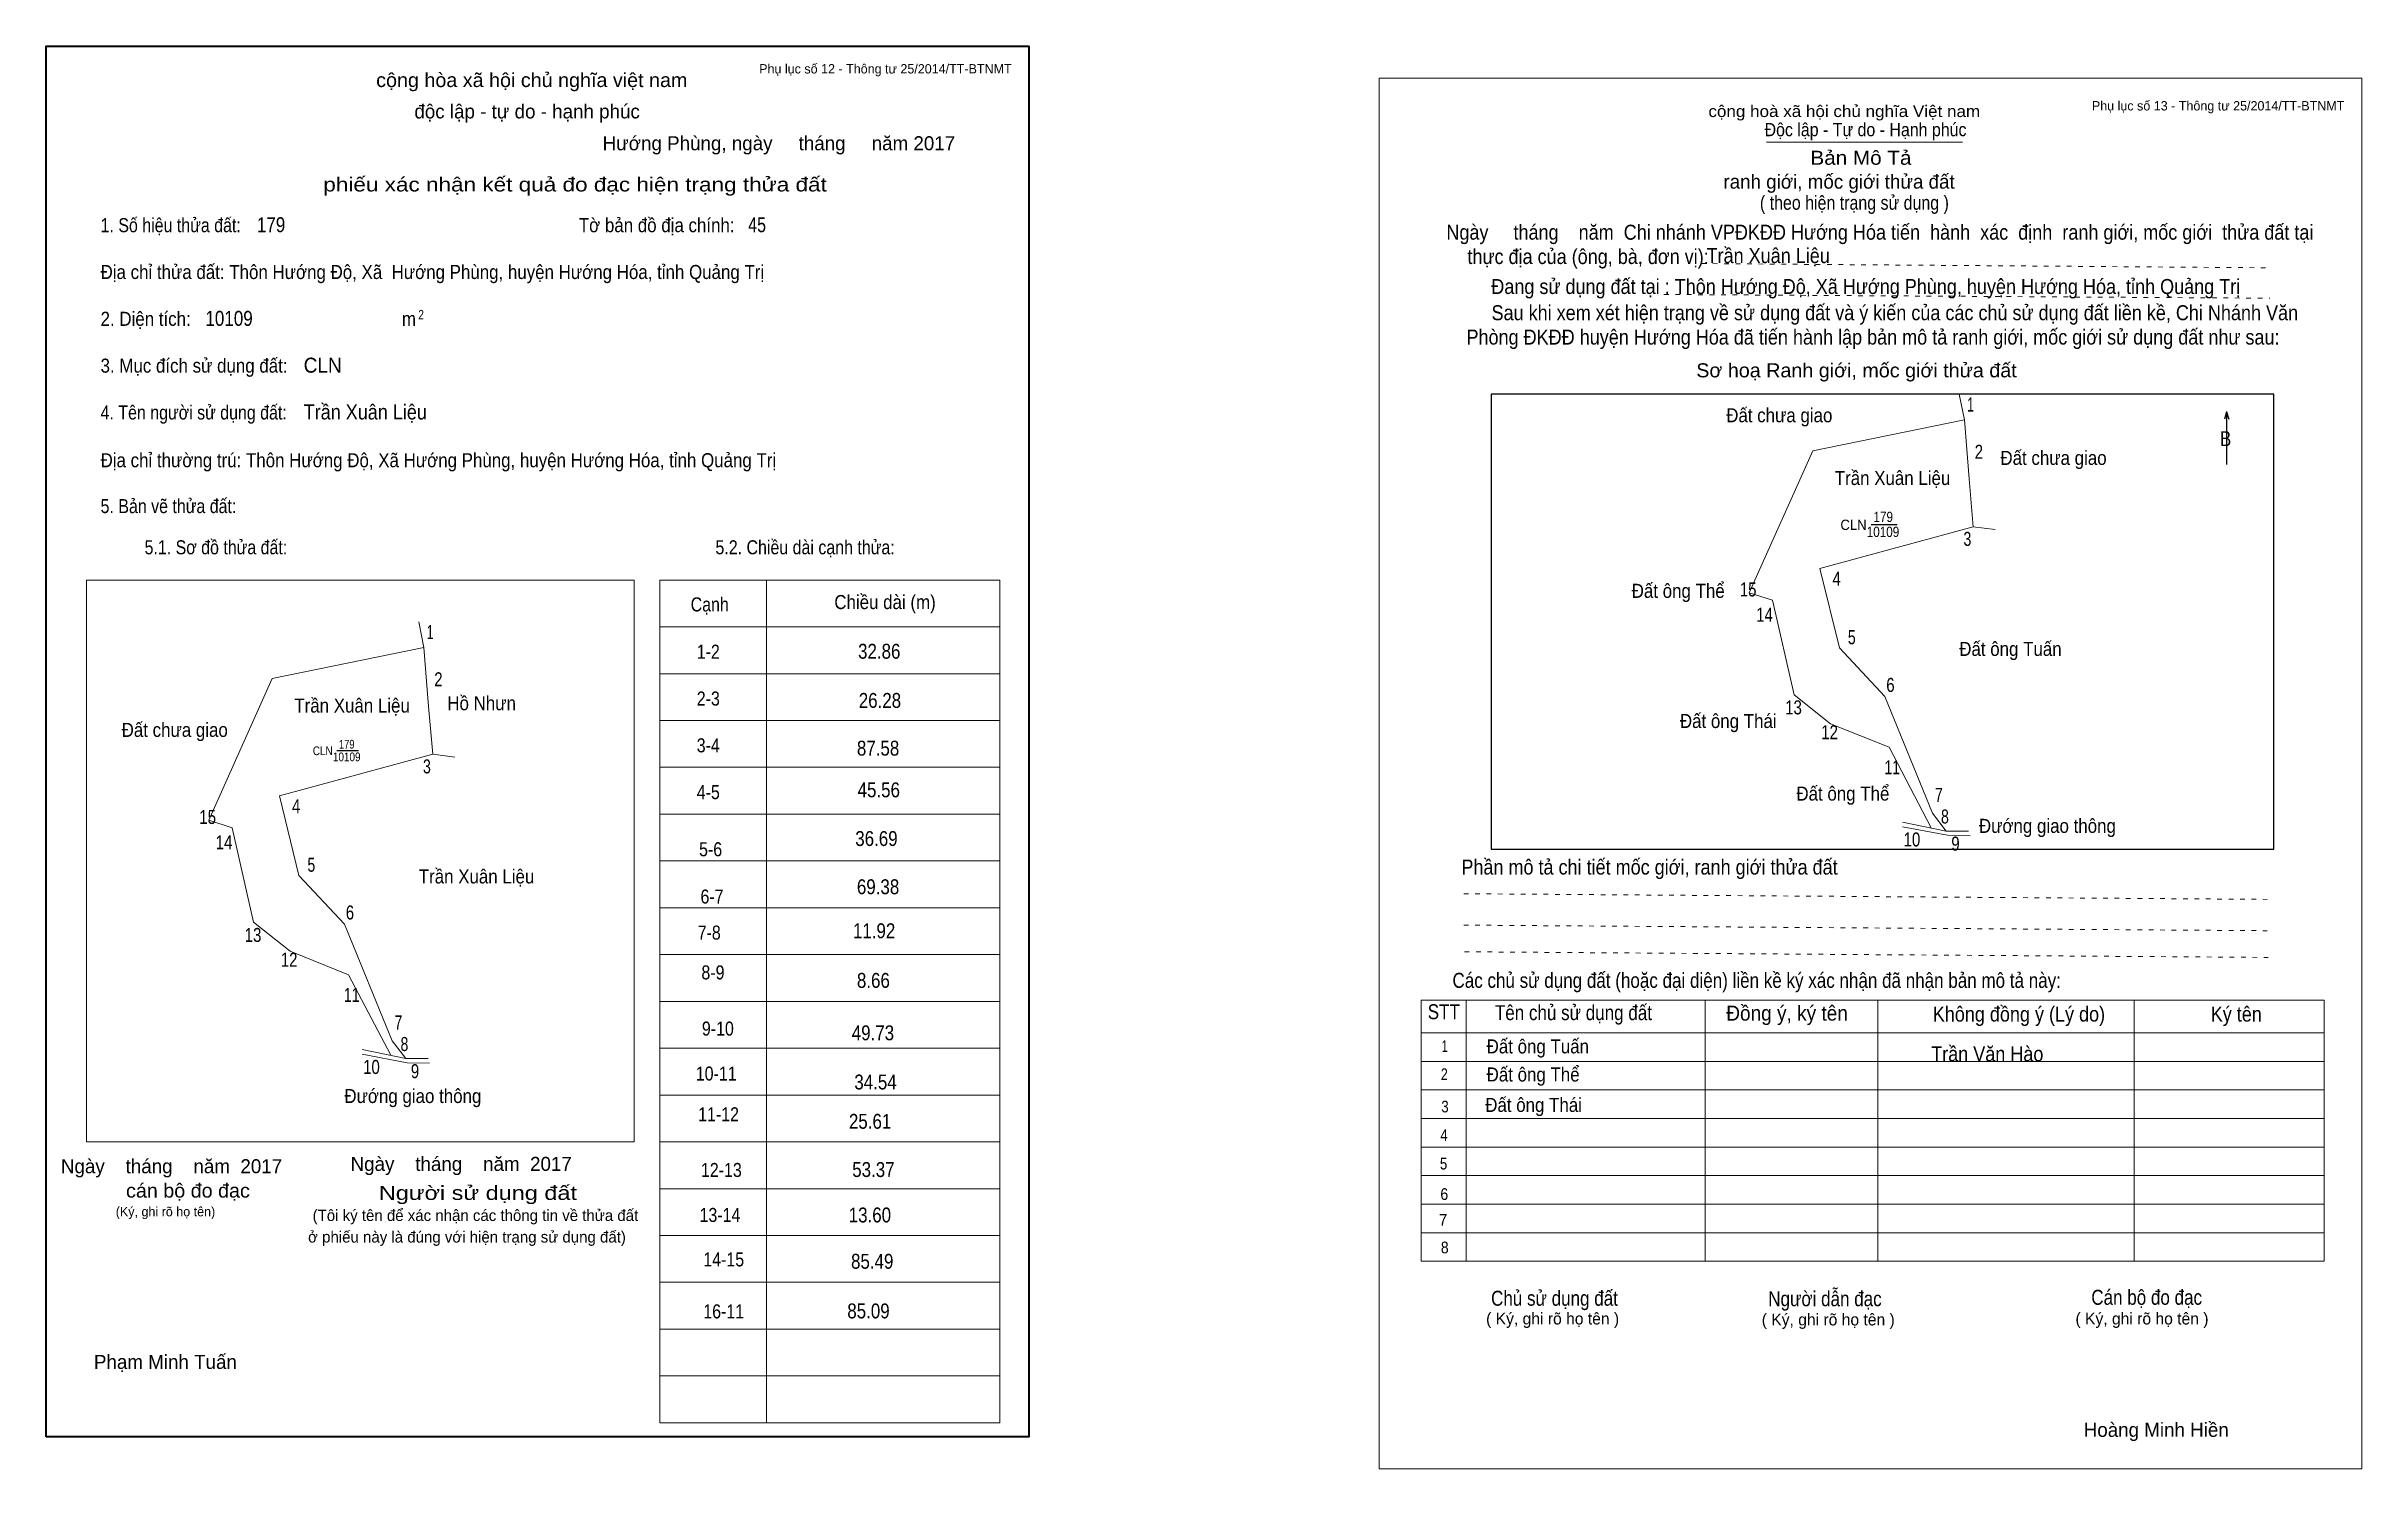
# Model space of a CAD drawing. Header units: centimetres. Extents: x -28.5 to 21, y 0 to 30.4.
import ezdxf
from ezdxf.enums import TextEntityAlignment as Align

# ---------------------------------------------------------------- set-up
doc = ezdxf.new("R2010")
doc.units = ezdxf.units.CM
doc.header["$LTSCALE"] = 0.12
doc.linetypes.add('DOTTED', pattern=[1.5, 0.3, -1.2])
for name, color, linetype, lineweight in [('2', 7, 'Continuous', 13), ('6', 7, 'Continuous', 13), ('63', 7, 'Continuous', 13), ('7', 7, 'Continuous', 25)]:
    doc.layers.add(name, color=color, linetype=linetype, lineweight=lineweight)
for name, color, linetype in [('3', 7, 'Continuous'), ('30', 7, 'Continuous'), ('34', 7, 'Continuous'), ('4', 7, 'Continuous'), ('5', 7, 'Continuous')]:
    doc.layers.add(name, color=color, linetype=linetype)

msp = doc.modelspace()

# ---------------------------------------------------------------- linework, layer by layer
at = {"layer": '2'}
for p, q in [((8.28, 28.33), (12.47, 28.33)), ((0.9, 10.01), (20.2, 10.01)), ((0.9, 4.43), (0.9, 10.01)), ((1.86, 4.43), (1.86, 10.01)), ((6.97, 4.43), (6.97, 9.99)), ((10.66, 4.43), (10.66, 9.99)), ((16.14, 4.43), (16.14, 10.01)), ((20.2, 4.43), (20.2, 10.01)), ((0.9, 9.31), (20.2, 9.31)), ((0.9, 8.7), (20.2, 8.7)), ((0.9, 8.09), (20.2, 8.09)), ((0.9, 7.48), (20.2, 7.48)), ((0.9, 6.87), (20.2, 6.87)), ((0.9, 6.26), (20.2, 6.26)), ((0.9, 5.65), (20.2, 5.65)), ((0.9, 5.04), (20.2, 5.04)), ((0.9, 4.43), (20.2, 4.43))]:
    msp.add_line(p, q, dxfattribs=at)
at = {"layer": '2', "linetype": 'DOTTED'}
for p, q in [((6.89, 25.74), (18.95, 25.65)), ((6.09, 25.08), (19.04, 25)), ((1.81, 12.28), (18.98, 12.16)), ((1.81, 11.61), (18.98, 11.49)), ((1.83, 11.04), (19, 10.92))]:
    msp.add_line(p, q, dxfattribs=at)
at = {"layer": '2', "lineweight": 25}
for p, q in [((18.11, 22.57), (18.07, 22.42)), ((18.11, 22.58), (18.11, 21.45)), ((18.11, 22.57), (18.16, 22.42))]:
    msp.add_line(p, q, dxfattribs=at)
at = {"layer": '2'}
msp.add_lwpolyline([(21, 0), (21, 29.7), (0, 29.7), (0, 0)], close=True, dxfattribs=at)
at = {"layer": '2', "lineweight": 25}
msp.add_lwpolyline([(2.4, 13.23), (19.12, 13.23), (19.12, 22.95), (2.4, 22.95)], close=True, dxfattribs=at)
at = {"layer": '6'}
for p, q in [((12.51, 22.4), (12.4, 22.95)), ((13.17, 20.06), (12.7, 20.12)), ((-20.41, 17.54), (-20.52, 18.09)), ((-19.75, 15.2), (-20.22, 15.26)), ((12.15, 13.53), (11.19, 13.71)), ((12.6, 13.62), (12.12, 13.62)), ((12.15, 13.53), (12.63, 13.52)), ((-20.77, 8.67), (-21.73, 8.85)), ((-20.32, 8.76), (-20.8, 8.76)), ((-20.77, 8.67), (-20.29, 8.66))]:
    msp.add_line(p, q, dxfattribs=at)
for points in [[(11.8, 13.69), (10.9, 15.41), (9.65, 15.91), (8.87, 16.53), (8.41, 18.55), (7.91, 18.71), (9.27, 21.74), (12.51, 22.4)], [(12.51, 22.4), (12.61, 21.14), (12.7, 20.12)], [(12.7, 20.12), (9.42, 19.23), (9.84, 17.53), (10.81, 16.49), (11.83, 14)], [(-21.12, 8.83), (-22.02, 10.55), (-23.27, 11.05), (-24.05, 11.67), (-24.51, 13.69), (-25.01, 13.85), (-23.65, 16.88), (-20.41, 17.54)], [(-20.41, 17.54), (-20.31, 16.28), (-20.22, 15.26)], [(-20.22, 15.26), (-23.5, 14.37), (-23.08, 12.67), (-22.11, 11.63), (-21.09, 9.14)], [(11.83, 14), (12.12, 13.62), (11.19, 13.81)], [(-21.09, 9.14), (-20.8, 8.76), (-21.73, 8.95)]]:
    msp.add_lwpolyline(points, dxfattribs=at)
at = {"layer": '63'}
for p, q in [((-27.62, 18.98), (-15.92, 18.98)), ((-27.62, 6.98), (-27.62, 18.98)), ((-15.92, 6.98), (-15.92, 18.98)), ((-15.37, 18.98), (-8.1, 18.98)), ((-15.37, 0.98), (-15.37, 18.98)), ((-13.09, 0.98), (-13.09, 18.98)), ((-8.1, 0.98), (-8.1, 18.98)), ((-15.37, 17.98), (-8.1, 17.98)), ((-15.37, 16.98), (-8.1, 16.98)), ((-15.37, 15.98), (-8.1, 15.98)), ((-15.37, 14.98), (-8.1, 14.98)), ((-15.37, 13.98), (-8.1, 13.98)), ((-15.37, 12.98), (-8.1, 12.98)), ((-15.37, 11.98), (-8.1, 11.98)), ((-15.37, 10.98), (-8.1, 10.98)), ((-15.37, 9.98), (-8.1, 9.98)), ((-15.37, 8.98), (-8.1, 8.98)), ((-15.37, 7.98), (-8.1, 7.98)), ((-27.62, 6.98), (-15.92, 6.98)), ((-15.37, 6.98), (-8.1, 6.98)), ((-15.37, 5.98), (-8.1, 5.98)), ((-15.37, 4.98), (-8.1, 4.98)), ((-15.37, 3.98), (-8.1, 3.98)), ((-15.37, 2.98), (-8.1, 2.98)), ((-15.37, 1.98), (-8.1, 1.98)), ((-15.37, 0.98), (-8.1, 0.98))]:
    msp.add_line(p, q, dxfattribs=at)
at = {"layer": '63', "lineweight": 35}
msp.add_lwpolyline([(-28.48, 0.68), (-28.48, 30.38), (-7.48, 30.38), (-7.48, 0.68)], close=True, dxfattribs=at)
at = {"layer": '7'}
for p, q in [((10.52, 20.17), (11.07, 20.17)), ((-22.27, 15.34), (-21.81, 15.34))]:
    msp.add_line(p, q, dxfattribs=at)

# ---------------------------------------------------------------- texts
at = {"layer": '2'}
msp.add_text('Phụ lục số 13 - Thông tư 25/2014/TT-BTNMT', height=0.2, dxfattribs=at).set_placement((20.63, 29.01), align=Align.RIGHT)
for s, height, width, p in [('cộng hoà xã hội chủ nghĩa Việt nam', 0.2474, 1.1, (7.04, 28.87)), ('Độc lập - Tự do - Hạnh phúc', 0.2828, 0.9, (8.24, 28.46)), ('Bản Mô Tả', 0.3, 1.1, (9.22, 27.85)), ('( theo hiện trạng sử dụng )', 0.3, 0.85, (8.14, 26.89)), ('Ngày     tháng    năm  Chi nhánh VPĐKĐĐ Hướng Hóa tiến  hành  xác  định  ranh giới, mốc giới  thửa đất tại ', 0.32, 0.9, (1.44, 26.25)), ('thực địa của (ông, bà, đơn vị): ', 0.32, 0.9, (1.89, 25.73)), ('Trần Xuân Liệu', 0.32, 0.9, (7, 25.75)), ('Đang sử dụng đất tại : Thôn Hướng Độ, Xã Hướng Phùng, huyện Hướng Hóa, tỉnh Quảng Trị', 0.32, 0.9, (2.4, 25.09)), ('     Sau khi xem xét hiện trạng về sử dụng đất và ý kiến của các chủ sử dụng đất liền kề, Chi Nhánh Văn ', 0.32, 0.9, (1.87, 24.53)), ('Phòng ĐKĐĐ huyện Hướng Hóa đã tiến hành lập bản mô tả ranh giới, mốc giới sử dụng đất như sau:', 0.32, 0.9, (1.87, 24.01)), ('Sơ hoạ Ranh giới, mốc giới thửa đất', 0.3, 1.05, (6.78, 23.31)), ('B', 0.32, 0.85, (17.97, 21.84)), ('Phần mô tả chi tiết mốc giới, ranh giới thửa đất ', 0.32, 0.9, (1.76, 12.69)), ('Các chủ sử dụng đất (hoặc đại diện) liền kề ký xác nhận đã nhận bản mô tả này:', 0.32, 0.85, (1.57, 10.27)), ('Trần Văn Hào', 0.32, 0.9, (11.8, 8.7))]:
    msp.add_text(s, height=height, dxfattribs=dict(at, width=width)).set_placement(p)
msp.add_text('ranh giới, mốc giới thửa đất', height=0.3, dxfattribs=at).set_placement((7.36, 27.34))
for s, height, width, p in [('STT', 0.32, 0.85, (1.385, 9.6)), ('Tên chủ sử dụng đất', 0.32, 0.85, (4.155, 9.58)), ('Đồng ý, ký tên', 0.32, 0.95, (8.72, 9.57)), ('Không đồng ý (Lý do)', 0.32, 0.9, (13.675, 9.55)), ('Ký tên', 0.32, 0.9, (18.32, 9.55)), ('1', 0.25, 0.7, (1.405, 8.9)), ('2', 0.25, 0.8, (1.395, 8.3)), ('3', 0.25, 0.85, (1.41, 7.61)), ('4', 0.25, 0.85, (1.39, 7)), ('5', 0.25, 0.85, (1.38, 6.39)), ('6', 0.25, 0.9, (1.395, 5.74)), ('7', 0.25, 0.95, (1.37, 5.19)), ('8', 0.25, 0.9, (1.405, 4.6)), ('Chủ sử dụng đất', 0.32, 0.85, (3.75, 3.48)), ('Người dẫn đạc', 0.32, 0.85, (9.53, 3.47)), ('Cán bộ đo đạc', 0.32, 0.85, (16.405, 3.5))]:
    msp.add_text(s, height=height, dxfattribs=dict(at, width=width)).set_placement(p, align=Align.CENTER)
for s, height, p in [('( Ký, ghi rõ họ tên )', 0.25, (3.71, 3.08)), ('( Ký, ghi rõ họ tên )', 0.25, (9.6, 3.06)), ('( Ký, ghi rõ họ tên )', 0.25, (16.305, 3.08)), ('Hoàng Minh Hiền', 0.3, (16.61, 0.68))]:
    msp.add_text(s, height=height, dxfattribs=at).set_placement(p, align=Align.CENTER)
at = {"layer": '3'}
for height, width, p in [(0.22, 0.95, (10.42, 20.05)), (0.1866, 0.85, (-22.36, 15.24))]:
    msp.add_text('CLN', height=height, dxfattribs=dict(at, width=width)).set_placement(p, align=Align.RIGHT)
at = {"layer": '30', "width": 0.85}
for s, p in [('1-2', (-14.58, 17.3)), ('2-3', (-14.58, 16.3)), ('3-4', (-14.58, 15.3)), ('4-5', (-14.58, 14.3)), ('5-6', (-14.53, 13.08)), ('6-7', (-14.5, 12.07)), ('7-8', (-14.56, 11.3)), ('8-9', (-14.48, 10.45)), ('9-10', (-14.47, 9.25)), ('10-11', (-14.6, 8.29)), ('11-12', (-14.55, 7.42)), ('12-13', (-14.49, 6.23)), ('13-14', (-14.52, 5.27)), ('14-15', (-14.44, 4.32)), ('16-11', (-14.44, 3.21))]:
    msp.add_text(s, height=0.3, dxfattribs=at).set_placement(p)
at = {"layer": '34'}
for s, width, p in [('179', 0.85, (-23.98, 26.41)), ('45', 0.8, (-13.48, 26.41)), ('10109', 0.85, (-25.08, 24.41)), ('CLN', 0.95, (-22.98, 23.41)), ('Trần Xuân Liệu', 0.9, (-22.98, 22.41))]:
    msp.add_text(s, height=0.32, dxfattribs=dict(at, width=width)).set_placement(p)
at = {"layer": '4'}
for height, width, p in [(0.22, 0.85, (10.775, 20.22)), (0.1866, 0.8, (-22.06, 15.38))]:
    msp.add_text('179', height=height, dxfattribs=dict(at, width=width)).set_placement(p, align=Align.CENTER)
at = {"layer": '5', "width": 0.85}
for height, p in [(0.22, (10.77, 19.9)), (0.1866, (-22.06, 15.11))]:
    msp.add_text('10109', height=height, dxfattribs=at).set_placement(p, align=Align.CENTER)
at = {"layer": '63'}
for s, height, width, p in [('cộng hòa xã hội chủ nghĩa việt nam', 0.3, 1.05, (-18.105, 29.51)), ('32.86', 0.3182, 0.85, (-10.68, 17.3)), ('26.28', 0.3182, 0.85, (-10.665, 16.25)), ('87.58', 0.3182, 0.85, (-10.705, 15.23)), ('45.56', 0.3182, 0.85, (-10.69, 14.34)), ('36.69', 0.3182, 0.85, (-10.74, 13.3)), ('69.38', 0.3182, 0.85, (-10.705, 12.27)), ('11.92', 0.3182, 0.85, (-10.79, 11.33)), ('8.66', 0.3182, 0.85, (-10.805, 10.27)), ('49.73', 0.3182, 0.85, (-10.815, 9.15)), ('34.54', 0.3182, 0.85, (-10.76, 8.1)), ('25.61', 0.3182, 0.85, (-10.875, 7.26)), ('53.37', 0.3182, 0.85, (-10.805, 6.23)), ('13.60', 0.3182, 0.85, (-10.88, 5.26)), ('85.49', 0.3182, 0.85, (-10.83, 4.27)), ('85.09', 0.3182, 0.85, (-10.91, 3.21))]:
    msp.add_text(s, height=height, dxfattribs=dict(at, width=width)).set_placement(p, align=Align.CENTER)
for s, height, p in [('Phụ lục số 12 - Thông tư 25/2014/TT-BTNMT', 0.2, (-7.85, 29.8)), ('Ngày    tháng    năm  2017', 0.3, (-23.44, 6.31)), ('Ngày    tháng    năm  2017', 0.3, (-17.25, 6.36)), ('(Ký, ghi rõ họ tên)', 0.2, (-24.87, 5.39))]:
    msp.add_text(s, height=height, dxfattribs=at).set_placement(p, align=Align.RIGHT)
for s, height, p in [('độc lập - tự do - hạnh phúc', 0.3, (-18.205, 28.84)), ('Hướng Phùng, ngày     tháng     năm 2017', 0.3, (-12.825, 28.16)), ('(Tôi ký tên để xác nhận các thông tin về thửa đất ', 0.24, (-19.265, 5.29)), ('ở phiếu này là đúng với hiện trạng sử dụng đất)', 0.24, (-19.49, 4.83)), ('Phạm Minh Tuấn', 0.3, (-25.935, 2.13))]:
    msp.add_text(s, height=height, dxfattribs=at).set_placement(p, align=Align.CENTER)
for s, width, p in [('phiếu xác nhận kết quả đo đạc hiện trạng thửa đất', 1.2, (-11.8, 27.28)), ('cán bộ đo đạc', 1.05, (-24.13, 5.79)), ('Người sử dụng đất', 1.25, (-17.14, 5.74))]:
    msp.add_text(s, height=0.3, dxfattribs=dict(at, width=width)).set_placement(p, align=Align.RIGHT)
for s, height, width, p in [('1. Số hiệu thửa đất:', 0.3, 0.85, (-27.32, 26.41)), ('Tờ bản đồ địa chính:', 0.3, 0.9, (-17.1, 26.41)), ('Địa chỉ thửa đất: Thôn Hướng Độ, Xã  Hướng Phùng, huyện Hướng Hóa, tỉnh Quảng Trị', 0.3, 0.9, (-27.32, 25.41)), ('2', 0.2, 0.8, (-20.53, 24.55)), ('2. Diện tích:', 0.3, 0.9, (-27.32, 24.41)), ('m', 0.3, 0.9, (-20.88, 24.41)), ('3. Mục đích sử dụng đất:', 0.3, 0.9, (-27.32, 23.41)), ('1', 0.3, 0.65, (12.57, 22.58)), ('4. Tên người sử dụng đất:', 0.3, 0.85, (-27.32, 22.41)), ('Đất chưa giao', 0.3, 0.9, (7.42, 22.35)), ('2', 0.3, 0.8, (12.73, 21.57)), ('Đất chưa giao', 0.3, 0.9, (13.28, 21.44)), ('Địa chỉ thường trú: Thôn Hướng Độ, Xã Hướng Phùng, huyện Hướng Hóa, tỉnh Quảng Trị', 0.3, 0.9, (-27.32, 21.39)), ('Trần Xuân Liệu', 0.3, 0.9, (9.74, 21.01)), ('5. Bản vẽ thửa đất:', 0.3, 0.85, (-27.32, 20.41)), ('5.1. Sơ đồ thửa đất:', 0.3, 0.85, (-26.38, 19.53)), ('5.2. Chiều dài cạnh thửa:', 0.3, 0.85, (-14.18, 19.53)), ('3', 0.3, 0.75, (12.49, 19.71)), ('Đất ông Thể', 0.3, 0.9, (5.4, 18.6)), ('15', 0.3, 0.8, (7.71, 18.63)), ('4', 0.3, 0.8, (9.69, 18.86)), ('Cạnh', 0.3, 0.85, (-14.71, 18.31)), ('Chiều dài (m)', 0.3, 0.9, (-11.64, 18.36)), ('14', 0.3, 0.8, (8.06, 18.09)), ('1', 0.3, 0.65, (-20.35, 17.72)), ('5', 0.3, 0.75, (10.02, 17.61)), ('Đất ông Tuấn', 0.3, 0.9, (12.4, 17.36)), ('2', 0.3, 0.8, (-20.19, 16.71)), ('6', 0.3, 0.8, (10.84, 16.59)), ('Trần Xuân Liệu', 0.3, 0.9, (-23.18, 16.15)), ('Hồ Nhưn', 0.3, 0.9, (-19.91, 16.2)), ('13', 0.3, 0.8, (8.68, 16.11)), ('Đất chưa giao', 0.3, 0.9, (-26.87, 15.63)), ('Đất ông Thái', 0.3, 0.9, (6.43, 15.82)), ('12', 0.3, 0.8, (9.45, 15.58)), ('3', 0.3, 0.75, (-20.43, 14.85)), ('11', 0.3, 0.75, (10.8, 14.83)), ('Đất ông Thể', 0.3, 0.9, (8.92, 14.27)), ('7', 0.3, 0.75, (11.88, 14.24)), ('15', 0.3, 0.8, (-25.21, 13.77)), ('4', 0.3, 0.8, (-23.23, 14)), ('8', 0.3, 0.75, (12.01, 13.78)), ('Đướng giao thông', 0.3, 0.9, (12.82, 13.58)), ('14', 0.3, 0.8, (-24.86, 13.23)), ('10', 0.3, 0.8, (11.21, 13.29)), ('9', 0.3, 0.8, (12.23, 13.2)), ('5', 0.3, 0.75, (-22.9, 12.75)), ('Trần Xuân Liệu', 0.3, 0.9, (-20.52, 12.5)), ('6', 0.3, 0.8, (-22.08, 11.73)), ('13', 0.3, 0.8, (-24.24, 11.25)), ('12', 0.3, 0.8, (-23.47, 10.72)), ('11', 0.3, 0.75, (-22.12, 9.97)), ('7', 0.3, 0.75, (-21.04, 9.38)), ('8', 0.3, 0.75, (-20.91, 8.92)), ('Đất ông Tuấn', 0.3, 0.9, (2.3, 8.87)), ('10', 0.3, 0.8, (-21.71, 8.43)), ('9', 0.3, 0.8, (-20.69, 8.34)), ('Đất ông Thể', 0.3, 0.9, (2.3, 8.27)), ('Đướng giao thông', 0.3, 0.9, (-22.11, 7.81)), ('Đất ông Thái', 0.3, 0.9, (2.27, 7.62))]:
    msp.add_text(s, height=height, dxfattribs=dict(at, width=width)).set_placement(p)

doc.saveas('drawing.dxf')
